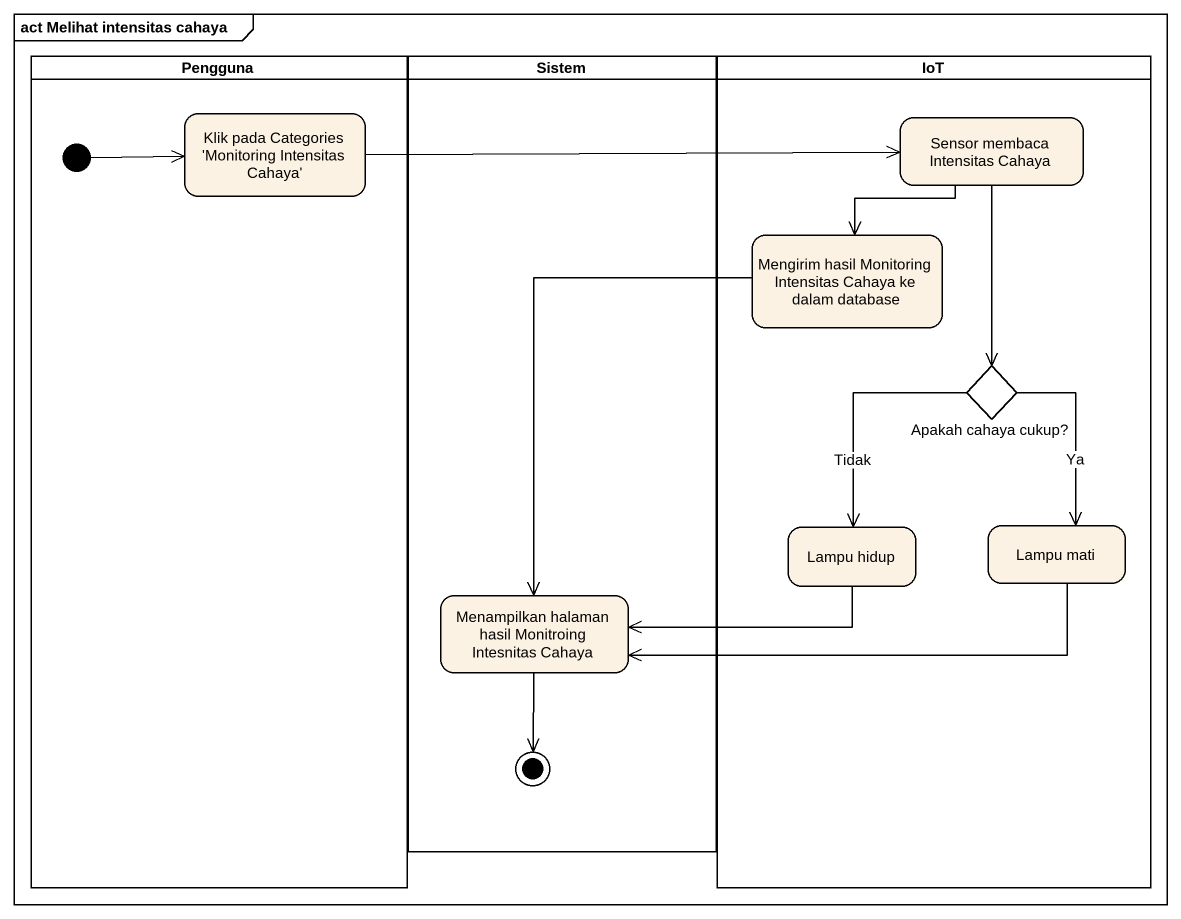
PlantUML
@startuml
mainframe act Melihat intensitas cahaya
hide empty description
state Pengguna <<partition>> {
  state "Klik pada Categories 'Monitoring Intensitas Cahaya'" as Klik_pada_Categories
  [*] -right-> Klik_pada_Categories
}
state Sistem <<partition>> {
  state "Menampilkan halaman hasil Monitroing Intesnitas Cahaya" as Menampilkan_halaman_hasil
  Menampilkan_halaman_hasil --> [*]
}
state IoT <<partition>> {
  state "Sensor membaca Intensitas Cahaya" as Sensor_membaca_Intensitas
  state "Mengirim hasil Monitoring Intensitas Cahaya ke dalam database" as Mengirim_hasil_Monitoring
  state "Apakah cahaya cukup?" as Apakah_cahaya_cukup <<choice>>
  state "Lampu hidup" as Lampu_hidup
  state "Lampu mati" as Lampu_mati
}
Klik_pada_Categories -right-> Sensor_membaca_Intensitas
Sensor_membaca_Intensitas --> Mengirim_hasil_Monitoring
Sensor_membaca_Intensitas --> Apakah_cahaya_cukup
Mengirim_hasil_Monitoring --> Menampilkan_halaman_hasil
Apakah_cahaya_cukup --> Lampu_hidup : Tidak
Apakah_cahaya_cukup --> Lampu_mati : Ya
Lampu_hidup -left-> Menampilkan_halaman_hasil
Lampu_mati -left-> Menampilkan_halaman_hasil
@enduml
